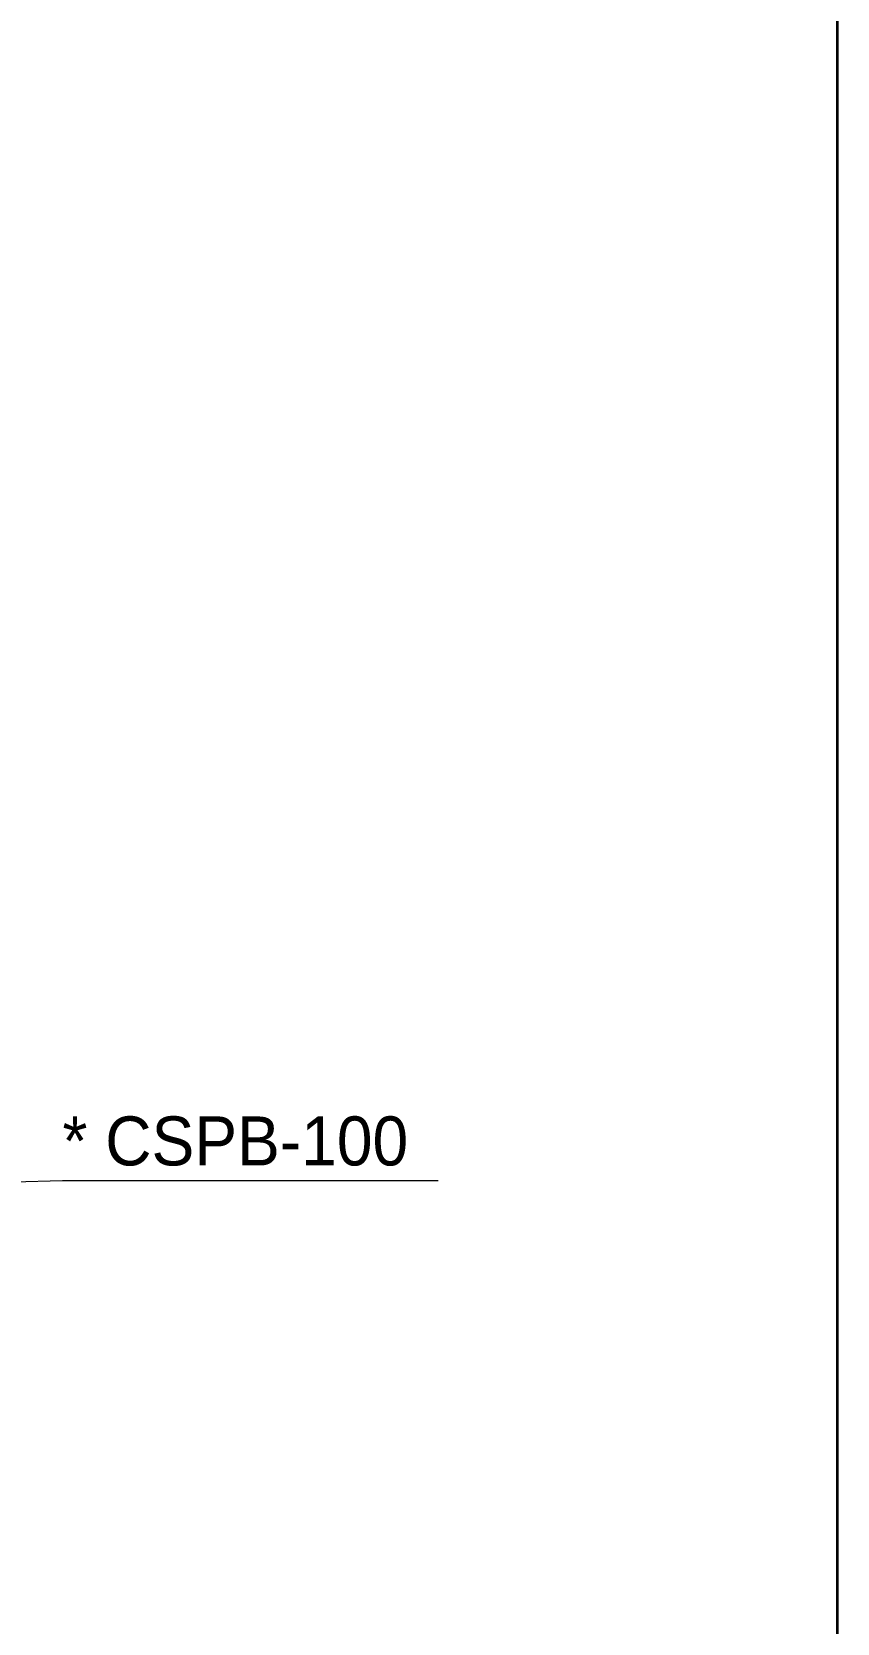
# Model space of a CAD drawing. Header units: millimetres. Extents: x 0 to 2180, y 0 to 422.
# Drawn here: x 524.9 to 586.5, y 222.6 to 344.2 of the extents above; entities that cross this region are included whole.
import ezdxf

# ---------------------------------------------------------------- set-up
doc = ezdxf.new("R2010")
doc.units = ezdxf.units.MM
doc.header["$LTSCALE"] = 1.5
doc.layers.add('Border (ISO)', color=7, linetype='Continuous', lineweight=35)
doc.layers.add('Symbol (ISO)', color=7, linetype='Continuous', lineweight=18)
doc.styles.add('Note Text (TK)', font='MS PGothic.ttf')
doc.dimstyles.new('Default - Method 1b (TK)$7', dxfattribs={"dimscale": 1.5, "dimtxt": 2.5, "dimasz": 2.5, "dimexe": 1, "dimexo": 1.5, "dimgap": 1, "dimtad": 1, "dimrnd": 1e-08, "dimdsep": 46, "dimtxsty": 'Note Text (TK)', "dimblk": 'OPEN', "dimcen": 0.09, "dimdle": 5, "dimclrd": 256, "dimclre": 100, "dimclrt": 7, "dimadec": 1, "dimazin": 1, "dimtfac": 1, "dimtmove": 0, "dimatfit": 3, "dimldrblk": 'OPEN', "dimfxl": 0, "dimtolj": 1, "dimlwd": -1, "dimlwe": -1, "dimarcsym": 0})

# ---------------------------------------------------------------- blocks, each defined once
blk = doc.blocks.new('図面枠 tk図枠')
at = {"layer": 'Border (ISO)'}
blk.add_line((405.5, 289), (405.5, 8), dxfattribs=at)
blk = doc.blocks.new('_Open')
at = {"color": 0, "linetype": 'ByBlock', "lineweight": -2}
for p, q in [((-1, 0.167), (0, 0)), ((-1, -0.167), (0, 0)), ((0, 0), (-1, 0))]:
    blk.add_line(p, q, dxfattribs=at)

msp = doc.modelspace()

# ---------------------------------------------------------------- block references
at = {"xscale": 1.5, "yscale": 1.5, "zscale": 1.5}
msp.add_blockref('図面枠 tk図枠', (-21.75, -12), dxfattribs=at)

# ---------------------------------------------------------------- texts
at = {"layer": 'Symbol (ISO)', "color": 7, "insert": (527.2318, 261.3112), "char_height": 3.75, "width": 29.890351, "attachment_point": 1, "line_spacing_factor": 1.5, "style": 'Note Text (TK)'}
msp.add_mtext('\\fＭＳ Ｐゴシック|b0|i0;* CSPB-100', dxfattribs=at)

# ---------------------------------------------------------------- leaders
at = {"layer": 'Symbol (ISO)', "color": 100, "true_color": 0x00ff40, "annotation_type": 0, "has_hookline": 1, "hookline_direction": 0, "text_width": 28.7429}
msp.add_leader([(506.6983, 285.3811), (523.4818, 256.3112), (527.2318, 256.3996)], dimstyle='Default - Method 1b (TK)$7', override={"dimgap": 0, "dimtad": 1}, dxfattribs=at)

doc.saveas('drawing.dxf')
